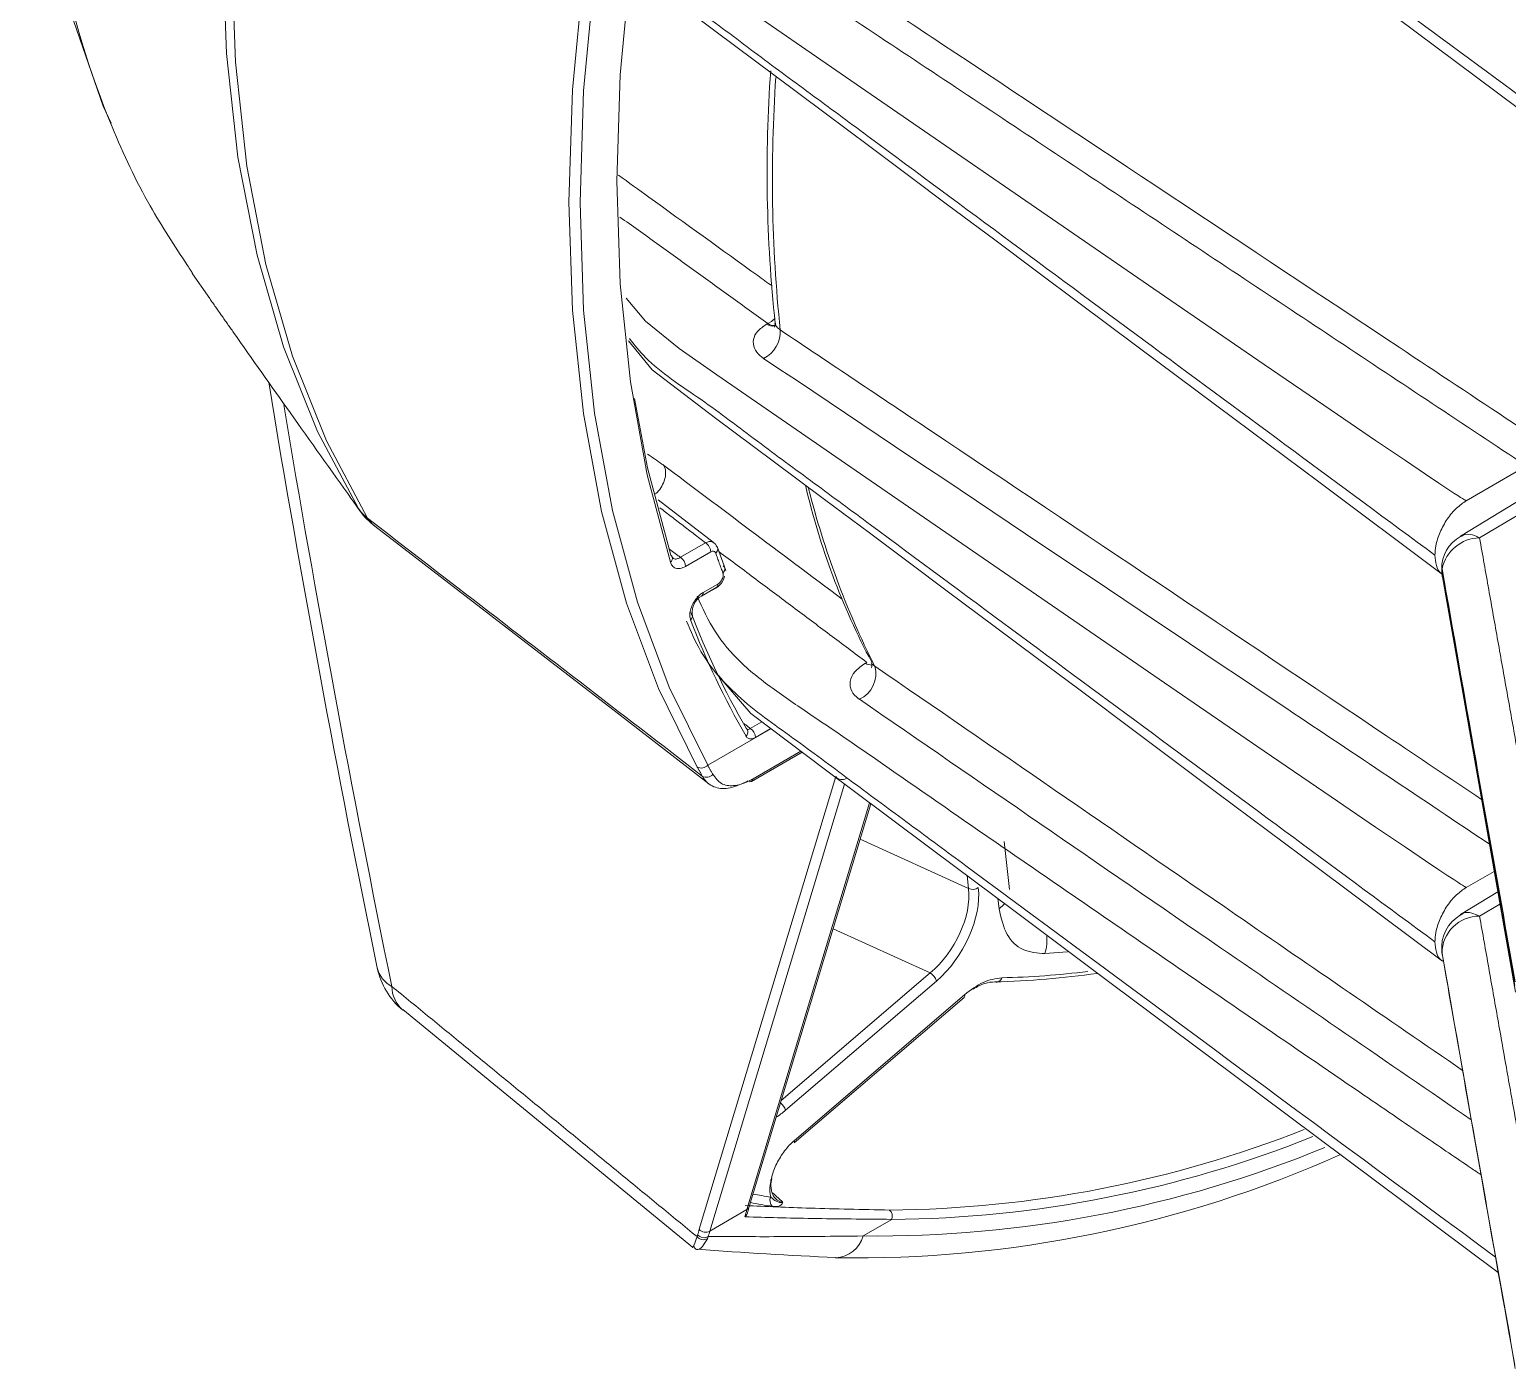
# Model space of a CAD drawing. Extents: x 11 to 120, y 2 to 94.
# Drawn here: x 13.529 to 15.527, y 75.396 to 77.206 of the extents above; entities that cross this region are included whole.
import ezdxf

# ---------------------------------------------------------------- set-up
doc = ezdxf.new("R2010")
doc.units = 0
doc.header["$MEASUREMENT"] = 0
doc.linetypes.add('SLD-Solid', pattern=[0])
doc.layers.add('OBJECT', color=7, linetype='CONTINUOUS')

msp = doc.modelspace()

# ---------------------------------------------------------------- linework, layer by layer
at = {"layer": 'OBJECT', "color": 7, "linetype": 'SLD-Solid', "lineweight": 15}
for p, q in [((13.7494, 76.8756), (13.7729, 76.842)), ((14.527, 76.8084), (14.5253, 76.8074)), ((15.5523, 76.6158), (15.471, 76.5688)), ((15.5589, 76.5789), (15.4631, 76.5208)), ((15.489, 76.5186), (15.5841, 76.5755)), ((13.9666, 76.5683), (13.9647, 76.5711)), ((13.9666, 76.5683), (13.9758, 76.5554)), ((13.9758, 76.5554), (13.9739, 76.5583)), ((14.4533, 76.5127), (14.3788, 76.5699)), ((14.4089, 76.4924), (14.4429, 76.512)), ((14.45, 76.4997), (14.416, 76.4801)), ((14.4395, 76.4447), (14.4597, 76.4563)), ((15.4388, 76.4662), (15.5374, 75.9046)), ((14.4375, 76.4401), (14.4582, 76.4521)), ((14.6609, 76.3504), (14.659, 76.3493)), ((14.4459, 76.2116), (14.5312, 76.2608)), ((14.5034, 76.2611), (14.5189, 76.2701)), ((14.5311, 76.2609), (14.5104, 76.249)), ((14.5051, 76.1895), (14.5734, 76.229)), ((14.5071, 76.193), (14.5717, 76.2303)), ((14.4343, 75.5843), (14.6189, 76.196)), ((14.6309, 76.1858), (14.4487, 75.5818)), ((14.4989, 75.6108), (14.6647, 76.1605)), ((14.502, 75.6149), (14.6662, 76.1594)), ((14.6518, 76.1114), (14.7984, 76.0446)), ((14.8539, 76.0435), (14.8466, 76.1084)), ((14.7984, 76.0446), (14.7964, 76.0622)), ((15.5087, 76.068), (15.471, 76.0462)), ((15.5136, 76.0402), (15.463, 76.0095)), ((14.8396, 76.0175), (14.838, 76.0311)), ((15.489, 76.0074), (15.5165, 76.0238)), ((14.7466, 75.9307), (14.6153, 75.9905)), ((14.9321, 75.9592), (14.9015, 75.9568)), ((14.5453, 75.7583), (14.7466, 75.9307)), ((14.755, 75.9197), (14.5511, 75.7452)), ((14.5625, 75.7009), (14.7924, 75.8977)), ((14.5631, 75.7044), (14.793, 75.9012)), ((14.0338, 75.8811), (14.4255, 75.5599)), ((14.4487, 75.5818), (14.4989, 75.6108)), ((14.6946, 75.5977), (14.6558, 75.5752))]:
    msp.add_line(p, q, dxfattribs=at)
at = {"layer": 'OBJECT', "color": 7, "linetype": 'SLD-Solid', "lineweight": 15, "flags": 128}
for points in [[(13.7445, 78.6245), (13.7376, 78.6092), (13.6806, 78.4628), (13.6319, 78.3155), (13.5921, 78.168), (13.5616, 78.0214), (13.5408, 77.8766), (13.5299, 77.7347), (13.5294, 77.5966), (13.5393, 77.4633), (13.5592, 77.3369), (13.5891, 77.2164), (13.6289, 77.1021), (13.6395, 77.079)], [(13.9739, 76.5583), (13.9185, 76.6625), (13.8728, 76.7768), (13.8368, 76.9006), (13.811, 77.0331), (13.7955, 77.1734), (13.7903, 77.3206), (13.7955, 77.4739), (13.811, 77.6322), (13.8368, 77.7944), (13.8728, 77.9597), (13.9185, 78.1269), (13.9739, 78.295)], [(13.9863, 78.2859), (13.9308, 78.1175), (13.8849, 77.9499), (13.8489, 77.7842), (13.8231, 77.6216), (13.8075, 77.4629), (13.8023, 77.3093), (13.8075, 77.1617), (13.8231, 77.0211), (13.8489, 76.8883), (13.8849, 76.7642), (13.9308, 76.6496), (13.9863, 76.5452)], [(14.4317, 76.209), (14.3794, 76.3149), (14.3361, 76.4303), (14.3022, 76.5545), (14.2779, 76.6867), (14.2632, 76.8263), (14.2583, 76.9723), (14.2632, 77.124), (14.2779, 77.2804), (14.3022, 77.4408), (14.3361, 77.6041), (14.3794, 77.7694), (14.4317, 77.9357)], [(14.4459, 77.9312), (14.3938, 77.7656), (14.3508, 77.6009), (14.317, 77.4383), (14.2928, 77.2786), (14.2782, 77.1228), (14.2733, 76.9718), (14.2782, 76.8264), (14.2928, 76.6874), (14.317, 76.5557), (14.3508, 76.432), (14.3938, 76.3171), (14.4459, 76.2116)], [(14.4811, 77.9016), (14.5124, 77.8677), (14.6128, 77.7926), (14.6927, 77.7329), (14.7598, 77.6828), (14.8634, 77.6054), (14.9961, 77.5063), (15.1577, 77.3855), (15.3484, 77.2431), (15.568, 77.079)], [(14.3955, 76.4857), (14.364, 76.6039), (14.3414, 76.7296), (14.3277, 76.8621), (14.3232, 77.0006), (14.3277, 77.1443), (14.3414, 77.2925), (14.364, 77.4444), (14.3955, 77.599)], [(14.351, 77.3467), (14.3616, 77.334), (14.4071, 77.297), (14.4581, 77.2618), (14.6595, 77.1229), (14.7603, 77.0534), (14.8612, 76.984), (15.0631, 76.8453), (15.198, 76.7529), (15.2882, 76.6914), (15.3485, 76.6504), (15.3888, 76.6231), (15.4158, 76.6049), (15.4339, 76.5928), (15.446, 76.5847), (15.4541, 76.5793), (15.4596, 76.5758), (15.4632, 76.5734), (15.4657, 76.5718), (15.4674, 76.5708), (15.4685, 76.5701), (15.4693, 76.5697), (15.4698, 76.5694), (15.4702, 76.5692), (15.4704, 76.569), (15.4706, 76.569), (15.4707, 76.5689), (15.4708, 76.5689), (15.4708, 76.5689), (15.4709, 76.5688), (15.4709, 76.5688), (15.4709, 76.5688), (15.471, 76.5688), (15.471, 76.5688), (15.471, 76.5688), (15.471, 76.5688)], [(14.3446, 77.3009), (14.3717, 77.2676), (14.4573, 77.2025), (14.5353, 77.1443), (14.6044, 77.0926), (14.6649, 77.0475), (14.719, 77.0071), (14.7701, 76.9689), (14.8337, 76.9214), (14.892, 76.8778), (14.9475, 76.8363), (15.0259, 76.7778), (15.1339, 76.6971), (15.2716, 76.5943), (15.439, 76.4692)], [(14.3357, 76.8425), (14.3616, 76.8114), (14.4071, 76.7744), (14.4581, 76.7392), (14.6595, 76.6003), (14.7603, 76.5308), (14.8612, 76.4614), (15.0631, 76.3227), (15.198, 76.2304), (15.2882, 76.1688), (15.3485, 76.1278), (15.3888, 76.1005), (15.4158, 76.0823), (15.4339, 76.0702), (15.446, 76.0621), (15.4541, 76.0568), (15.4596, 76.0532), (15.4632, 76.0508), (15.4657, 76.0493), (15.4674, 76.0482), (15.4685, 76.0475), (15.4693, 76.0471), (15.4698, 76.0468), (15.4702, 76.0466), (15.4704, 76.0465), (15.4706, 76.0464), (15.4707, 76.0463), (15.4708, 76.0463), (15.4708, 76.0463), (15.4709, 76.0463), (15.4709, 76.0462), (15.4709, 76.0462), (15.471, 76.0462), (15.471, 76.0462), (15.471, 76.0462), (15.471, 76.0462)], [(14.5367, 76.815), (14.532, 76.8112), (14.527, 76.8084)], [(14.5367, 76.8086), (14.5369, 76.8057), (14.5361, 76.8033)], [(14.339, 76.7851), (14.3709, 76.7457), (14.4566, 76.6805), (14.5345, 76.6223), (14.6038, 76.5705), (14.6643, 76.5254), (14.7184, 76.4849), (14.7695, 76.4467), (14.8332, 76.3992), (14.8916, 76.3556), (14.9472, 76.314), (15.0255, 76.2555), (15.1336, 76.1747), (15.2715, 76.0718), (15.439, 75.9466)], [(14.3468, 76.7071), (14.3646, 76.6132), (14.396, 76.4955)], [(13.9961, 76.5343), (13.9918, 76.5382), (13.9863, 76.5452)], [(13.9962, 76.5344), (14.3233, 76.282), (14.4474, 76.1864)], [(14.4591, 76.5054), (14.4565, 76.5101), (14.4543, 76.5118)], [(14.4702, 76.4747), (14.4661, 76.4857), (14.4592, 76.5055)], [(14.3986, 76.4916), (14.3982, 76.4921), (14.398, 76.493)], [(15.4379, 76.4765), (15.4378, 76.4734), (15.4387, 76.4681)], [(15.4385, 76.4661), (15.4383, 76.4676), (15.4383, 76.4763)], [(15.4387, 76.4667), (15.4382, 76.4695), (15.4379, 76.4722)], [(14.4568, 76.3362), (14.5042, 76.2812), (14.6049, 76.2053), (14.6854, 76.1451), (14.7531, 76.0945), (14.8576, 76.0165), (14.9913, 75.9166), (15.1543, 75.7948), (15.3466, 75.6512), (15.5142, 75.526)], [(14.4991, 76.2599), (14.4987, 76.2605), (14.4977, 76.2615)], [(14.8473, 76.0245), (14.8462, 76.0232), (14.8396, 76.0175)], [(15.438, 75.9598), (15.4381, 75.9581), (15.4388, 75.9536)], [(14.4997, 75.6068), (14.5, 75.6078), (14.502, 75.6149)]]:
    msp.add_lwpolyline(points, dxfattribs=at)
at = {"layer": 'OBJECT', "color": 7, "linetype": 'SLD-Solid', "lineweight": 15}
for centre, radius, start, end in [((16.4282, 77.0134), 1.9021, 175.8871, 186.1761), ((16.5388, 77.0051), 2.0055, 176.1154, 185.8766), ((14.5025, 76.798), 0.0414, 297.1509, 2.4583), ((14.5341, 76.8209), 0.0161, 236.6796, 280.6779), ((14.5364, 76.8236), 0.0179, 238.3478, 271.9684), ((34.0365, 80.0621), 20.4573, 189.37714, 191.6313), ((15.5293, 76.8095), 0.9763, 193.008, 208.0364), ((15.7154, 76.8709), 1.1687, 194.1491, 206.7183), ((14.0249, 76.5942), 0.0624, 215.0924, 231.7384), ((14.0572, 76.6135), 0.1, 215.5615, 232.3363), ((15.4858, 76.4779), 0.048, 117.9173, 181.7072), ((15.4899, 76.4659), 0.0528, 91.0022, 167.8435), ((14.3926, 76.491), 0.00563, 20.2818, 53.0735), ((14.3913, 76.4911), 0.0069, 308.0239, 15.5211), ((14.4006, 76.4794), 0.0154, 2.6055, 57.3945), ((14.4426, 76.4733), 0.0268, 287.1978, 346.6719), ((14.4497, 76.4184), 0.0249, 119.5906, 187.0085), ((14.4348, 76.4441), 0.00477, 302.7203, 7.3885), ((14.418, 76.4132), 0.0073, 310.3777, 17.0828), ((15.4567, 76.8147), 1.1071, 201.0042, 209.9784), ((15.4607, 76.8062), 1.1118, 201.0042, 209.9784), ((14.6356, 76.3348), 0.0375, 293.9571, 16.4815), ((14.6686, 76.3651), 0.0185, 238.7108, 267.5062), ((14.6594, 76.3462), 0.00847, 336.7909, 28.1063), ((14.4923, 76.2562), 0.00771, 313.451, 28.4243), ((14.495, 76.2483), 0.0154, 2.6523, 56.7703), ((14.4373, 76.2184), 0.0109, 239.0614, 321.833), ((14.4443, 76.2059), 0.0108, 237.5621, 321.1939), ((14.6274, 76.2032), 0.0112, 219.9605, 300.9584), ((14.5031, 76.1939), 0.00477, 241.4346, 295.0422), ((14.5027, 76.1932), 0.00443, 303.1576, 356.7656), ((14.8036, 76.0578), 0.0142, 248.4081, 303.9338), ((15.4879, 75.9652), 0.0502, 119.2339, 186.1536), ((15.4884, 75.9572), 0.0502, 89.4125, 179.9252), ((14.8407, 75.9755), 0.0636, 342.9522, 5.962), ((14.0364, 75.9465), 0.0382, 193.3479, 242.8334), ((14.0973, 75.9576), 0.1, 191.5386, 230.6365), ((14.7359, 75.9137), 0.02, 17.6754, 58.0317), ((14.8057, 77.1024), 1.1841, 271.3652, 278.0922), ((14.8361, 75.9256), 0.00726, 252.8765, 348.3732), ((14.8155, 77.0946), 1.1708, 271.353, 277.0647), ((14.0631, 75.9133), 0.0441, 181.0347, 227.7062), ((14.7898, 75.8999), 0.0034, 319.2241, 22.4195), ((14.5325, 75.7394), 0.0195, 17.176, 52.9668), ((14.6791, 77.1706), 1.5604, 270.4575, 291.5288), ((14.5599, 75.7031), 0.0034, 319.2241, 22.4195), ((14.6726, 77.1753), 1.6002, 269.3958, 292.3069), ((14.6818, 77.1666), 1.569, 270.4682, 291.7634), ((14.6455, 77.154), 1.6085, 269.0459, 294.0544), ((14.4949, 75.6171), 0.00743, 302.9658, 342.8045), ((14.7008, 76.6572), 1.0554, 259.2333, 260.8722), ((14.6982, 76.6685), 1.0541, 259.5561, 260.8709), ((14.5408, 75.6232), 0.0109, 154.8894, 226.9484), ((14.6838, 75.6018), 0.0115, 339.2074, 47.7569), ((14.4408, 75.5842), 0.0113, 221.0054, 301.2724), ((14.4429, 75.5914), 0.0112, 219.9605, 300.9584), ((14.617, 75.5858), 0.0402, 273.0143, 344.7751), ((14.4401, 75.5813), 0.0111, 218.9534, 297.89), ((14.8332, 80.6919), 5.1502, 265.5296, 267.6168)]:
    msp.add_arc(centre, radius, start, end, dxfattribs=at)
for centre, major_axis, ratio, start_param, end_param in [((24.4348, 69.7942), (-8.6282, 14.9683), 0.435073, 0.861223, 0.917403), ((14.7302, 75.9969), (0.0493, 0.0817), 0.585518, 4.181653, 5.634383), ((14.7373, 75.9928), (0.0533, 0.0909), 0.577768, 4.173548, 5.626278), ((14.534, 75.8188), (0.0533, 0.0915), 0.573148, 3.993982, 4.166151), ((14.8009, 75.2508), (-0.2497, 0.4332), 0.432227, 0.388525, 0.424422), ((14.7429, 75.2173), (-0.2547, 0.4418), 0.435073, 0.388522, 0.415571), ((14.7507, 75.2218), (-0.2497, 0.4332), 0.432227, 0.388525, 0.415574)]:
    msp.add_ellipse(centre, major_axis=major_axis, ratio=ratio, start_param=start_param, end_param=end_param, dxfattribs=at)
for points, knots in [([(13.7539, 78.605), (13.7302, 78.5466), (13.6826, 78.4292), (13.6264, 78.2512), (13.5821, 78.0723), (13.5533, 77.9017), (13.5385, 77.7417), (13.536, 77.592), (13.5456, 77.4465), (13.5735, 77.2681), (13.6232, 77.1072), (13.6872, 76.9713), (13.7255, 76.9131), (13.7429, 76.8868)], [0, 0, 0, 0, 0.089663, 0.180075, 0.272865, 0.36648, 0.448498, 0.531082, 0.615452, 0.700438, 0.85534, 0.934577, 1, 1, 1, 1]), ([(15.5576, 77.1052), (15.3031, 77.293), (15.0231, 77.4996), (14.7186, 77.7252), (14.6416, 77.7813), (14.5681, 77.8387), (14.5056, 77.8766), (14.4851, 77.9017), (14.4822, 77.9051)], [0, 0, 0, 0, 0.706222, 0.776844, 0.847466, 0.918088, 0.988649, 1, 1, 1, 1]), ([(15.5733, 76.6481), (15.5604, 76.6566), (15.496, 76.6994), (15.2255, 76.8788), (14.8995, 77.0952), (14.625, 77.2773), (14.5566, 77.3227)], [0, 0, 0, 0, 0.038008, 0.190039, 0.798163, 1, 1, 1, 1]), ([(15.4286, 76.4954), (15.1741, 76.6832), (14.8942, 76.8898), (14.5896, 77.1154), (14.5127, 77.1716), (14.4388, 77.2287), (14.3727, 77.2701), (14.3497, 77.299), (14.344, 77.3061)], [0, 0, 0, 0, 0.697915, 0.767706, 0.837498, 0.907289, 0.97702, 1, 1, 1, 1]), ([(14.5328, 76.8592), (14.5263, 76.8638), (14.4708, 76.9039), (14.4016, 76.9537), (14.3389, 76.999), (14.3253, 77.0088)], [0, 0, 0, 0, 0.093448, 0.802679, 1, 1, 1, 1]), ([(13.805, 76.7963), (13.8304, 76.7602), (13.8833, 76.6851), (13.9369, 76.6101), (13.9647, 76.5711)], [0, 0, 0, 0, 0.480478, 1, 1, 1, 1]), ([(14.5214, 76.7612), (14.5198, 76.7623), (14.5142, 76.7664), (14.5079, 76.775), (14.5067, 76.7867), (14.5122, 76.7982), (14.5209, 76.8043), (14.5253, 76.8074)], [0, 0, 0, 0, 0.084541, 0.312071, 0.541032, 0.770524, 1, 1, 1, 1]), ([(14.5438, 76.7998), (14.5431, 76.8003), (14.5403, 76.8023), (14.5375, 76.8054), (14.5375, 76.8079), (14.5374, 76.8088)], [0, 0, 0, 0, 0.196613, 0.727612, 1, 1, 1, 1]), ([(15.4917, 76.1651), (15.449, 76.1937), (15.2012, 76.3596), (14.8852, 76.5711), (14.612, 76.7541), (14.5438, 76.7998)], [0, 0, 0, 0, 0.135091, 0.784189, 1, 1, 1, 1]), ([(15.4286, 75.9728), (15.1741, 76.1606), (14.8942, 76.3672), (14.5896, 76.5928), (14.5127, 76.649), (14.4386, 76.7061), (14.371, 76.7489), (14.3469, 76.7794), (14.34, 76.7881)], [0, 0, 0, 0, 0.694451, 0.763896, 0.833341, 0.902787, 0.972171, 1, 1, 1, 1]), ([(14.5214, 76.7612), (14.7574, 76.6032), (15.0843, 76.3843), (15.4114, 76.1656), (15.5023, 76.1048)], [0, 0, 0, 0, 0.722163, 1, 1, 1, 1]), ([(14.3862, 76.6169), (14.3855, 76.6174), (14.3778, 76.623), (14.3708, 76.6276), (14.3645, 76.6318)], [0, 0, 0, 0, 0.093225, 1, 1, 1, 1]), ([(14.3862, 76.6169), (14.3863, 76.6167), (14.3872, 76.6153), (14.3888, 76.6114), (14.3894, 76.6043), (14.3873, 76.595), (14.3826, 76.5862), (14.3783, 76.5803), (14.3755, 76.5783), (14.3752, 76.5782)], [0, 0, 0, 0, 0.02156, 0.143217, 0.353265, 0.56326, 0.773222, 0.983185, 1, 1, 1, 1]), ([(14.6277, 76.4358), (14.5859, 76.4671), (14.5054, 76.5274), (14.425, 76.5878), (14.3862, 76.6169)], [0, 0, 0, 0, 0.518178, 1, 1, 1, 1]), ([(15.471, 76.5688), (15.4666, 76.5658), (15.4574, 76.5596), (15.4449, 76.5445), (15.435, 76.5266), (15.4294, 76.5094), (15.4288, 76.4995), (15.4286, 76.4954)], [0, 0, 0, 0, 0.19834, 0.412972, 0.627088, 0.843128, 1, 1, 1, 1]), ([(13.9863, 76.5452), (14.0269, 76.5138), (14.1776, 76.3977), (14.3284, 76.2816), (14.4385, 76.1968)], [0, 0, 0, 0, 0.269854, 1, 1, 1, 1]), ([(14.4429, 76.512), (14.4429, 76.512), (14.4446, 76.5128), (14.4479, 76.5138), (14.4516, 76.5138), (14.4529, 76.5128), (14.4532, 76.5126)], [0, 0, 0, 0, 0.000157, 0.447258, 0.894322, 1, 1, 1, 1]), ([(15.4633, 76.5203), (15.4654, 76.5215), (15.4709, 76.5245), (15.4803, 76.523), (15.487, 76.5196), (15.489, 76.5186)], [0, 0, 0, 0, 0.302088, 0.791263, 1, 1, 1, 1]), ([(14.4567, 76.498), (14.4564, 76.4987), (14.4558, 76.5), (14.4539, 76.5008), (14.4519, 76.5007), (14.4505, 76.5), (14.45, 76.4997)], [0, 0, 0, 0, 0.26737, 0.534668, 0.803793, 1, 1, 1, 1]), ([(15.4286, 76.4954), (15.429, 76.4906), (15.4299, 76.4806), (15.4343, 76.4719), (15.4386, 76.47), (15.4393, 76.4697)], [0, 0, 0, 0, 0.434823, 0.905363, 1, 1, 1, 1]), ([(14.416, 76.4801), (14.4135, 76.479), (14.4087, 76.4767), (14.4023, 76.4773), (14.3977, 76.4804), (14.3962, 76.4841), (14.3955, 76.4857)], [0, 0, 0, 0, 0.266944, 0.533922, 0.799892, 1, 1, 1, 1]), ([(14.3986, 76.4916), (14.3994, 76.4911), (14.4012, 76.4898), (14.4049, 76.4902), (14.4077, 76.4917), (14.4089, 76.4924)], [0, 0, 0, 0, 0.305146, 0.686319, 1, 1, 1, 1]), ([(15.4383, 76.477), (15.4383, 76.477), (15.4383, 76.477), (15.4383, 76.4771), (15.4383, 76.4771), (15.4383, 76.4771), (15.4383, 76.477), (15.4383, 76.477), (15.4383, 76.4769), (15.4382, 76.4768), (15.4382, 76.4766), (15.4383, 76.4765), (15.4383, 76.4764), (15.4383, 76.4763)], [0, 0, 0, 0, 0.057544, 0.181946, 0.187743, 0.289765, 0.363759, 0.437966, 0.522194, 0.605856, 0.707241, 0.86305, 1, 1, 1, 1]), ([(15.5372, 75.9188), (15.5336, 75.9389), (15.5157, 76.0391), (15.4827, 76.2251), (15.4534, 76.3912), (15.4383, 76.477)], [0, 0, 0, 0, 0.10781, 0.539052, 1, 1, 1, 1]), ([(15.4383, 76.4763), (15.4418, 76.4561), (15.4593, 76.3551), (15.4921, 76.1676), (15.5215, 76.0004), (15.5368, 75.9139)], [0, 0, 0, 0, 0.107776, 0.53888, 1, 1, 1, 1]), ([(14.4597, 76.4563), (14.4595, 76.4554), (14.4593, 76.4534), (14.4584, 76.4519), (14.4576, 76.4518), (14.4576, 76.4518)], [0, 0, 0, 0, 0.499949, 0.999898, 1, 1, 1, 1]), ([(14.4597, 76.4563), (14.4605, 76.4569), (14.4621, 76.458), (14.4642, 76.4607), (14.4659, 76.4637), (14.4668, 76.4669), (14.4669, 76.4694), (14.4665, 76.4706), (14.4664, 76.4711)], [0, 0, 0, 0, 0.179185, 0.358398, 0.536779, 0.713454, 0.888563, 1, 1, 1, 1]), ([(14.4228, 76.4077), (14.4223, 76.4096), (14.4213, 76.4135), (14.4223, 76.421), (14.4251, 76.4287), (14.4296, 76.436), (14.4346, 76.4415), (14.4381, 76.4438), (14.4395, 76.4447)], [0, 0, 0, 0, 0.17386, 0.347725, 0.521577, 0.696272, 0.872357, 1, 1, 1, 1]), ([(14.4317, 76.4398), (14.439, 76.4235), (14.453, 76.3926), (14.4884, 76.3498), (14.5356, 76.3131), (14.6381, 76.2442), (14.7548, 76.1625), (14.8893, 76.07), (15.0238, 75.9774), (15.1696, 75.8773), (15.312, 75.7797), (15.4072, 75.7148), (15.4618, 75.6776), (15.4864, 75.6609), (15.4909, 75.6579)], [0, 0, 0, 0, 0.050674, 0.096218, 0.141758, 0.187725, 0.369264, 0.460034, 0.550804, 0.732343, 0.853399, 0.934165, 0.988055, 1, 1, 1, 1]), ([(15.5105, 75.5467), (15.2719, 75.7229), (15.0078, 75.918), (14.7185, 76.1319), (14.642, 76.1882), (14.5666, 76.2449), (14.4874, 76.2998), (14.4386, 76.3557), (14.4229, 76.3924), (14.4171, 76.4062)], [0, 0, 0, 0, 0.626855, 0.693659, 0.760462, 0.827266, 0.894012, 0.960354, 1, 1, 1, 1]), ([(14.6508, 76.3006), (14.6505, 76.3008), (14.6458, 76.3041), (14.639, 76.3119), (14.6371, 76.3249), (14.6435, 76.3384), (14.6538, 76.3456), (14.659, 76.3493)], [0, 0, 0, 0, 0.017761, 0.238767, 0.483249, 0.741844, 1, 1, 1, 1]), ([(14.6668, 76.3504), (14.6668, 76.3503), (14.6668, 76.3492), (14.6687, 76.3475), (14.6707, 76.346), (14.6714, 76.3456), (14.6715, 76.3455)], [0, 0, 0, 0, 0.052535, 0.74418, 0.931313, 1, 1, 1, 1]), ([(15.466, 75.799), (15.3639, 75.8691), (15.0988, 76.0511), (14.8342, 76.2334), (14.6715, 76.3455)], [0, 0, 0, 0, 0.385122, 1, 1, 1, 1]), ([(14.6508, 76.3006), (14.8135, 76.1886), (15.0888, 75.999), (15.3648, 75.8097), (15.4778, 75.7322)], [0, 0, 0, 0, 0.590571, 1, 1, 1, 1]), ([(14.4986, 76.2606), (14.4987, 76.2604), (14.4992, 76.2598), (14.5007, 76.2598), (14.5023, 76.2603), (14.5032, 76.261), (14.5034, 76.2611)], [0, 0, 0, 0, 0.105685, 0.48574, 0.87442, 1, 1, 1, 1]), ([(14.5104, 76.249), (14.5088, 76.2482), (14.5055, 76.2467), (14.5013, 76.2471), (14.4988, 76.2488), (14.4978, 76.2503), (14.4976, 76.2506)], [0, 0, 0, 0, 0.30702, 0.614096, 0.919651, 1, 1, 1, 1]), ([(14.5, 76.1901), (14.4919, 76.1863), (14.4758, 76.1788), (14.4554, 76.18), (14.4439, 76.188), (14.4394, 76.1953), (14.4385, 76.1968)], [0, 0, 0, 0, 0.30705, 0.614016, 0.922363, 1, 1, 1, 1]), ([(14.4527, 76.1992), (14.4562, 76.1944), (14.4632, 76.185), (14.4803, 76.1824), (14.4959, 76.1868), (14.5051, 76.1919), (14.5071, 76.193)], [0, 0, 0, 0, 0.304819, 0.609529, 0.915797, 1, 1, 1, 1]), ([(15.471, 76.0462), (15.4666, 76.0432), (15.4574, 76.037), (15.4449, 76.0219), (15.435, 76.004), (15.4294, 75.9868), (15.4288, 75.9769), (15.4286, 75.9728)], [0, 0, 0, 0, 0.19834, 0.412972, 0.627088, 0.843128, 1, 1, 1, 1]), ([(14.9015, 75.9568), (14.8912, 75.9576), (14.8705, 75.9593), (14.8479, 75.9807), (14.8424, 76.005), (14.8396, 76.0175)], [0, 0, 0, 0, 0.327444, 0.654939, 1, 1, 1, 1]), ([(15.4634, 76.0088), (15.4646, 76.0098), (15.4685, 76.0129), (15.4777, 76.0125), (15.4854, 76.009), (15.489, 76.0074)], [0, 0, 0, 0, 0.19238, 0.631535, 1, 1, 1, 1]), ([(15.4286, 75.9728), (15.429, 75.968), (15.4299, 75.9581), (15.4343, 75.9494), (15.4386, 75.9474), (15.4393, 75.9471)], [0, 0, 0, 0, 0.434823, 0.905363, 1, 1, 1, 1]), ([(15.4383, 75.9573), (15.4383, 75.9573), (15.4383, 75.9573), (15.4382, 75.9574), (15.4382, 75.9574), (15.4382, 75.9573), (15.4383, 75.9573), (15.4383, 75.9572), (15.4383, 75.9571), (15.4383, 75.957), (15.4383, 75.9568), (15.4383, 75.9567), (15.4383, 75.9567)], [0, 0, 0, 0, 0.102542, 0.238797, 0.342487, 0.423099, 0.496347, 0.573125, 0.662854, 0.751501, 0.862396, 1, 1, 1, 1]), ([(15.5368, 75.4006), (15.5332, 75.4206), (15.5154, 75.5206), (15.4824, 75.7062), (15.4533, 75.8717), (15.4383, 75.9573)], [0, 0, 0, 0, 0.107776, 0.53888, 1, 1, 1, 1]), ([(15.4383, 75.9567), (15.4419, 75.9366), (15.4595, 75.8359), (15.4924, 75.6491), (15.5219, 75.4823), (15.5372, 75.3962)], [0, 0, 0, 0, 0.10781, 0.539052, 1, 1, 1, 1]), ([(14.793, 75.9012), (14.8014, 75.9076), (14.8186, 75.9206), (14.8349, 75.9229), (14.8432, 75.9242)], [0, 0, 0, 0, 0.49412, 1, 1, 1, 1]), ([(14.8339, 75.9187), (14.8295, 75.9183), (14.8201, 75.9176), (14.8099, 75.9119), (14.8046, 75.9089)], [0, 0, 0, 0, 0.476914, 1, 1, 1, 1]), ([(14.531, 75.6278), (14.5307, 75.6292), (14.5296, 75.6353), (14.5302, 75.6481), (14.5355, 75.6665), (14.5449, 75.6844), (14.5549, 75.697), (14.5613, 75.7028), (14.5631, 75.7044)], [0, 0, 0, 0, 0.058794, 0.27106, 0.483024, 0.697282, 0.915743, 1, 1, 1, 1]), ([(14.5323, 75.6531), (14.5318, 75.6497), (14.5306, 75.6414), (14.5332, 75.6309), (14.5389, 75.6229), (14.5447, 75.6213), (14.5476, 75.6205)], [0, 0, 0, 0, 0.193531, 0.466906, 0.739679, 1, 1, 1, 1]), ([(14.4965, 75.6163), (14.5247, 75.615), (14.5814, 75.6125), (14.6547, 75.6111), (14.6916, 75.6103)], [0, 0, 0, 0, 0.496651, 1, 1, 1, 1]), ([(14.531, 75.6278), (14.5335, 75.6257), (14.5392, 75.6209), (14.5442, 75.6201), (14.5476, 75.6205), (14.5476, 75.6205)], [0, 0, 0, 0, 0.450156, 0.993537, 1, 1, 1, 1]), ([(14.5476, 75.6205), (14.5476, 75.6205), (14.5463, 75.6181), (14.5442, 75.6145), (14.5361, 75.6151), (14.5334, 75.6152)], [0, 0, 0, 0, 0.005496, 0.675912, 1, 1, 1, 1]), ([(14.4963, 75.6011), (14.4963, 75.6012), (14.4969, 75.6017), (14.4982, 75.6032), (14.4994, 75.6051), (14.4996, 75.6065), (14.4996, 75.6068)], [0, 0, 0, 0, 0.021745, 0.350635, 0.878776, 1, 1, 1, 1]), ([(14.6946, 75.5977), (14.6576, 75.598), (14.5831, 75.5986), (14.5253, 75.6003), (14.4963, 75.6011)], [0, 0, 0, 0, 0.497109, 1, 1, 1, 1]), ([(14.4467, 75.5746), (14.4769, 75.5744), (14.5377, 75.574), (14.6162, 75.5748), (14.6558, 75.5752)], [0, 0, 0, 0, 0.496567, 1, 1, 1, 1]), ([(14.4259, 75.5603), (14.4262, 75.5604), (14.4266, 75.5604), (14.43, 75.57), (14.4315, 75.5743)], [0, 0, 0, 0, 0.542513, 1, 1, 1, 1]), ([(14.4454, 75.5715), (14.4431, 75.5676), (14.4374, 75.558), (14.4309, 75.5558), (14.428, 75.5588), (14.4272, 75.5617), (14.4271, 75.5627), (14.4271, 75.5631), (14.427, 75.5631)], [0, 0, 0, 0, 0.246968, 0.616294, 0.888225, 0.963536, 0.996189, 1, 1, 1, 1])]:
    msp.add_open_spline(points, degree=3, knots=knots, dxfattribs=at)
for points, degree in [([(14.5343, 77.2913), (15.5523, 76.6158)], 1), ([(14.3273, 76.9523), (14.527, 76.8084)], 1), ([(13.7429, 76.8868), (13.7498, 76.8758)], 1), ([(13.7729, 76.842), (13.805, 76.7963)], 1), ([(13.9647, 76.5711), (13.9739, 76.5583)], 1), ([(14.4429, 76.512), (14.3812, 76.5593)], 1), ([(15.489, 76.5186), (15.5879, 75.9613)], 1), ([(14.3942, 76.5034), (14.4089, 76.4924)], 1), ([(14.4429, 76.512), (14.4438, 76.5113), (14.4457, 76.51), (14.448, 76.5068), (14.4496, 76.5031), (14.4499, 76.5009), (14.45, 76.4997)], 3), ([(14.4532, 76.5126), (14.4543, 76.5118)], 1), ([(14.4573, 76.508), (14.4579, 76.5073), (14.4592, 76.506), (14.4596, 76.5033), (14.4589, 76.5005), (14.4575, 76.4989), (14.4567, 76.498)], 3), ([(14.4664, 76.4711), (14.4567, 76.498)], 1), ([(14.4611, 76.5001), (14.6609, 76.3504)], 1), ([(14.4669, 76.4811), (14.4675, 76.4805), (14.4688, 76.4792), (14.4692, 76.4765), (14.4685, 76.4736), (14.4671, 76.4719), (14.4664, 76.4711)], 3), ([(14.4946, 76.2679), (14.5034, 76.2611)], 1), ([(14.4385, 76.1968), (14.4317, 76.209)], 1), ([(14.4459, 76.2116), (14.4527, 76.1992)], 1), ([(15.489, 76.0074), (15.5875, 75.4499)], 1), ([(14.019, 75.9125), (14.4315, 75.5743)], 1), ([(14.5333, 75.6336), (14.5476, 75.6205)], 1), ([(14.4315, 75.5743), (14.4322, 75.5768)], 1), ([(14.4255, 75.5595), (14.4259, 75.5603)], 1), ([(14.4467, 75.5746), (14.4454, 75.5715)], 1)]:
    msp.add_open_spline(points, degree=degree, dxfattribs=at)

doc.saveas('drawing.dxf')
